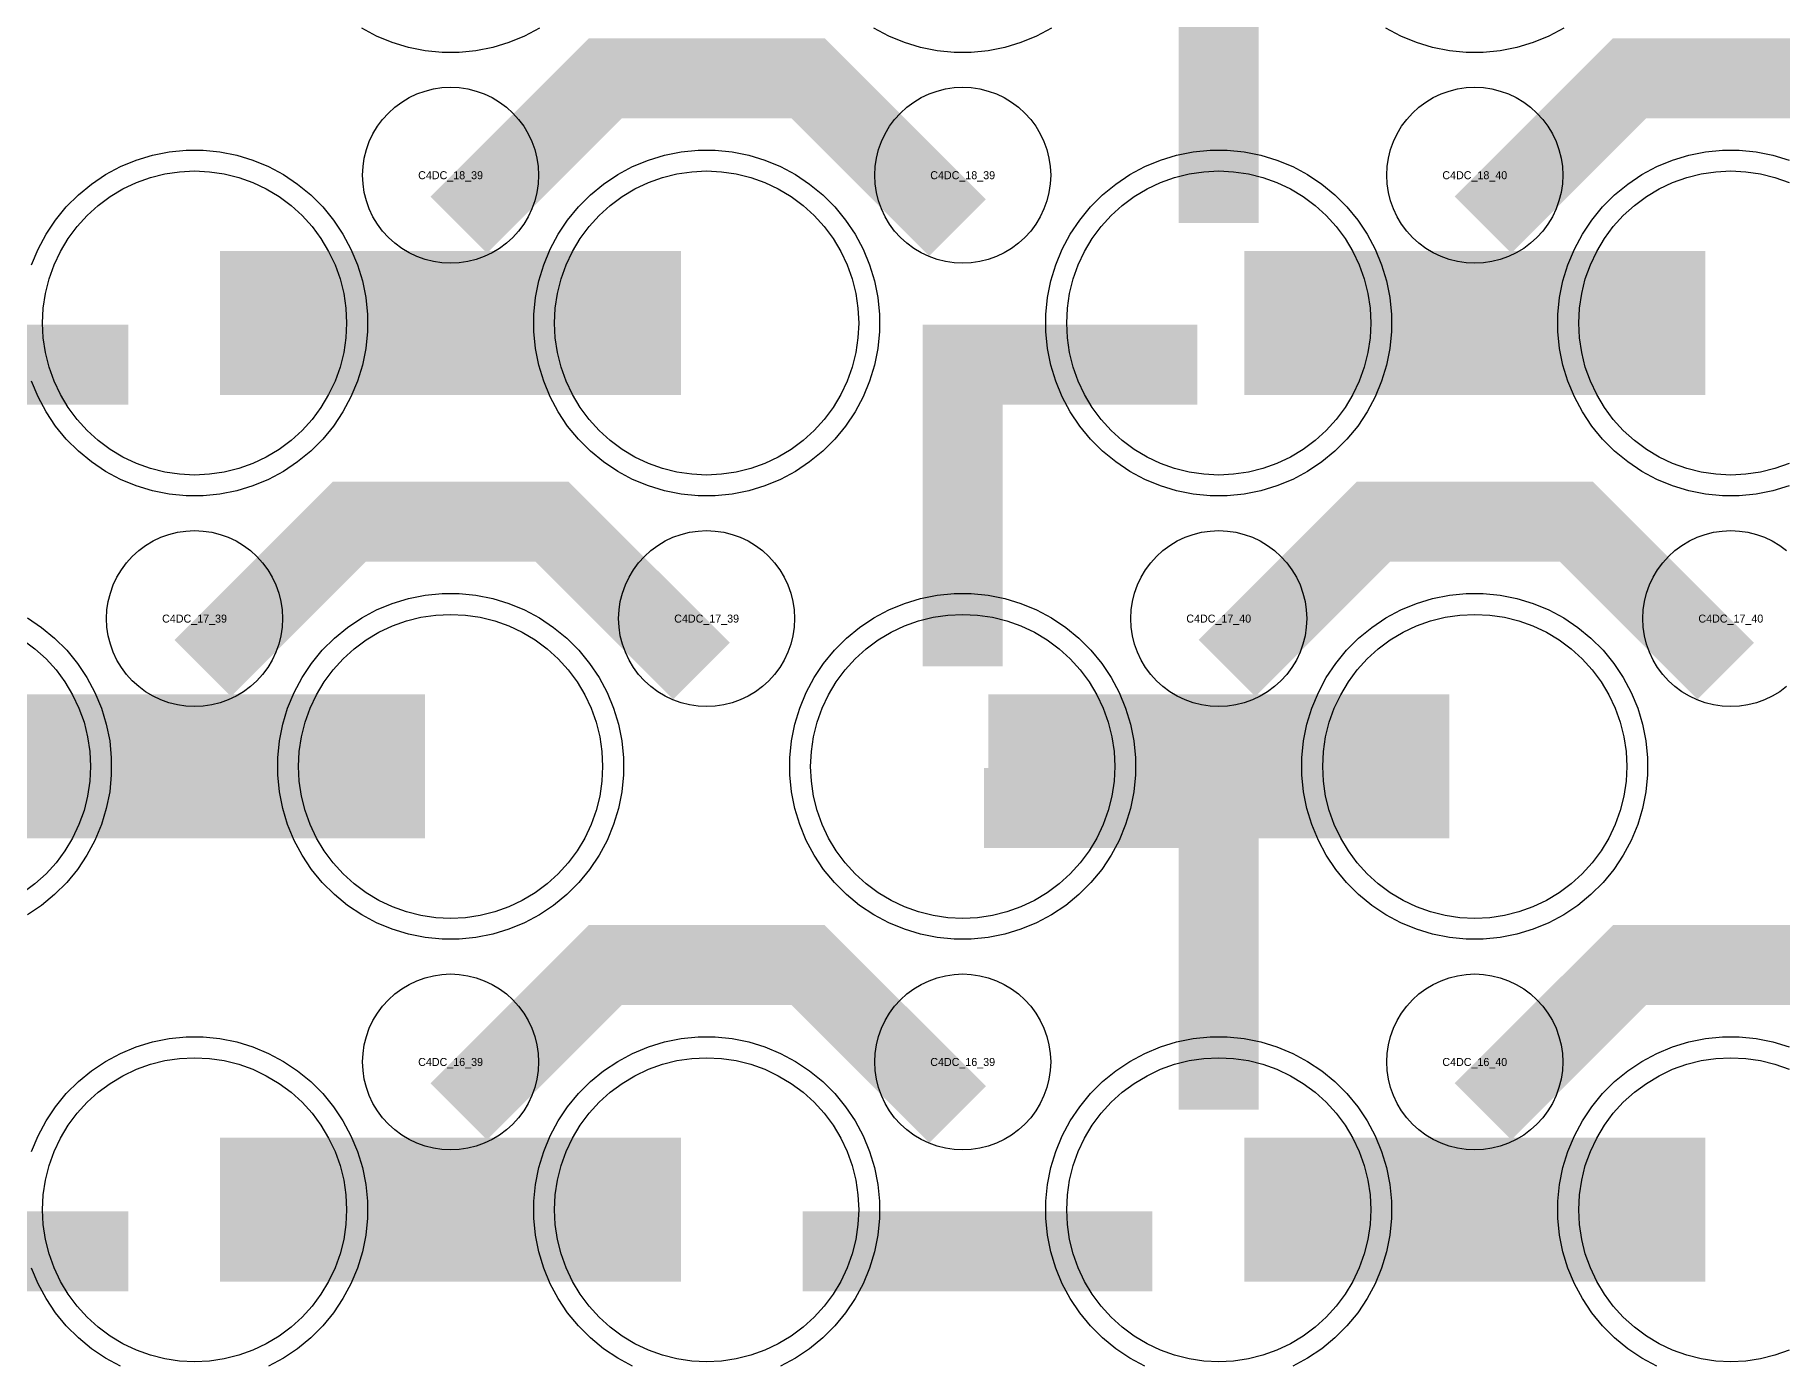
# Model space of a CAD drawing. Extents: x -11880 to 11880, y -14992 to 14992.
# Drawn here: x 430 to 976, y -12671 to -12255 of the extents above; entities that cross this region are included whole.
import ezdxf
from ezdxf.enums import TextEntityAlignment as Align

# ---------------------------------------------------------------- set-up
doc = ezdxf.new("R2010")
doc.units = 0
doc.header["$MEASUREMENT"] = 0
for name, color, linetype in [('GDS_775_DT_237', 138, 'CONTINUOUS'), ('RDL1_FS', 34, 'CONTINUOUS'), ('RDL_BS', 160, 'CONTINUOUS')]:
    doc.layers.add(name, color=color, linetype=linetype)

msp = doc.modelspace()

# ---------------------------------------------------------------- linework, layer by layer
at = {"layer": 'RDL1_FS', "color": 241, "true_color": 0xf7abae}
for points in [[(480, -12392.919), (475.343, -12392.69), (470.732, -12392.006), (466.209, -12390.874), (461.819, -12389.302), (457.605, -12387.31), (453.605, -12384.912), (449.86, -12382.134), (446.406, -12379.004), (443.276, -12375.55), (440.498, -12371.805), (438.1, -12367.805), (436.108, -12363.591), (434.536, -12359.201), (433.404, -12354.678), (432.72, -12350.067), (432.491, -12345.41), (432.72, -12340.753), (433.404, -12336.142), (434.536, -12331.619), (436.108, -12327.229), (438.1, -12323.015), (440.498, -12319.015), (443.276, -12315.27), (446.406, -12311.816), (449.86, -12308.686), (453.605, -12305.908), (457.605, -12303.51), (461.819, -12301.518), (466.209, -12299.946), (470.732, -12298.814), (475.343, -12298.13), (480, -12297.901), (484.657, -12298.13), (489.268, -12298.814), (493.791, -12299.946), (498.181, -12301.518), (502.395, -12303.51), (506.395, -12305.908), (510.14, -12308.686), (513.594, -12311.816), (516.724, -12315.27), (519.502, -12319.015), (521.9, -12323.015), (523.892, -12327.229), (525.464, -12331.619), (526.596, -12336.142), (527.28, -12340.753), (527.509, -12345.41), (527.28, -12350.067), (526.596, -12354.678), (525.464, -12359.201), (523.892, -12363.591), (521.9, -12367.805), (519.502, -12371.805), (516.724, -12375.55), (513.594, -12379.004), (510.14, -12382.134), (506.395, -12384.912), (502.395, -12387.31), (498.181, -12389.302), (493.791, -12390.874), (489.268, -12392.006), (484.657, -12392.69)], [(640, -12392.919), (635.343, -12392.69), (630.732, -12392.006), (626.209, -12390.874), (621.819, -12389.302), (617.605, -12387.31), (613.605, -12384.912), (609.86, -12382.134), (606.406, -12379.004), (603.276, -12375.55), (600.498, -12371.805), (598.1, -12367.805), (596.108, -12363.591), (594.536, -12359.201), (593.404, -12354.678), (592.72, -12350.067), (592.491, -12345.41), (592.72, -12340.753), (593.404, -12336.142), (594.536, -12331.619), (596.108, -12327.229), (598.1, -12323.015), (600.498, -12319.015), (603.276, -12315.27), (606.406, -12311.816), (609.86, -12308.686), (613.605, -12305.908), (617.605, -12303.51), (621.819, -12301.518), (626.209, -12299.946), (630.732, -12298.814), (635.343, -12298.13), (640, -12297.901), (644.657, -12298.13), (649.268, -12298.814), (653.791, -12299.946), (658.181, -12301.518), (662.395, -12303.51), (666.395, -12305.908), (670.14, -12308.686), (673.594, -12311.816), (676.724, -12315.27), (679.502, -12319.015), (681.9, -12323.015), (683.892, -12327.229), (685.464, -12331.619), (686.596, -12336.142), (687.28, -12340.753), (687.509, -12345.41), (687.28, -12350.067), (686.596, -12354.678), (685.464, -12359.201), (683.892, -12363.591), (681.9, -12367.805), (679.502, -12371.805), (676.724, -12375.55), (673.594, -12379.004), (670.14, -12382.134), (666.395, -12384.912), (662.395, -12387.31), (658.181, -12389.302), (653.791, -12390.874), (649.268, -12392.006), (644.657, -12392.69)], [(560, -12531.484), (555.343, -12531.255), (550.732, -12530.571), (546.209, -12529.439), (541.819, -12527.867), (537.605, -12525.875), (533.605, -12523.477), (529.86, -12520.699), (526.406, -12517.569), (523.276, -12514.115), (520.498, -12510.37), (518.1, -12506.37), (516.108, -12502.156), (514.536, -12497.766), (513.404, -12493.243), (512.72, -12488.632), (512.491, -12483.975), (512.72, -12479.318), (513.404, -12474.707), (514.536, -12470.184), (516.108, -12465.794), (518.1, -12461.58), (520.498, -12457.58), (523.276, -12453.835), (526.406, -12450.381), (529.86, -12447.251), (533.605, -12444.473), (537.605, -12442.075), (541.819, -12440.083), (546.209, -12438.511), (550.732, -12437.379), (555.343, -12436.695), (560, -12436.466), (564.657, -12436.695), (569.268, -12437.379), (573.791, -12438.511), (578.181, -12440.083), (582.395, -12442.075), (586.395, -12444.473), (590.14, -12447.251), (593.594, -12450.381), (596.724, -12453.835), (599.502, -12457.58), (601.9, -12461.58), (603.892, -12465.794), (605.464, -12470.184), (606.596, -12474.707), (607.28, -12479.318), (607.509, -12483.975), (607.28, -12488.632), (606.596, -12493.243), (605.464, -12497.766), (603.892, -12502.156), (601.9, -12506.37), (599.502, -12510.37), (596.724, -12514.115), (593.594, -12517.569), (590.14, -12520.699), (586.395, -12523.477), (582.395, -12525.875), (578.181, -12527.867), (573.791, -12529.439), (569.268, -12530.571), (564.657, -12531.255)]]:
    msp.add_lwpolyline(points, close=True, dxfattribs=at)
at = {"layer": 'RDL1_FS'}
for points in [[(800, -12392.919), (795.343, -12392.69), (790.732, -12392.006), (786.209, -12390.874), (781.819, -12389.302), (777.605, -12387.31), (773.605, -12384.912), (769.86, -12382.134), (766.406, -12379.004), (763.276, -12375.55), (760.498, -12371.805), (758.1, -12367.805), (756.108, -12363.591), (754.536, -12359.201), (753.404, -12354.678), (752.72, -12350.067), (752.491, -12345.41), (752.72, -12340.753), (753.404, -12336.142), (754.536, -12331.619), (756.108, -12327.229), (758.1, -12323.015), (760.498, -12319.015), (763.276, -12315.27), (766.406, -12311.816), (769.86, -12308.686), (773.605, -12305.908), (777.605, -12303.51), (781.819, -12301.518), (786.209, -12299.946), (790.732, -12298.814), (795.343, -12298.13), (800, -12297.901), (804.657, -12298.13), (809.268, -12298.814), (813.791, -12299.946), (818.181, -12301.518), (822.395, -12303.51), (826.395, -12305.908), (830.14, -12308.686), (833.594, -12311.816), (836.724, -12315.27), (839.502, -12319.015), (841.9, -12323.015), (843.892, -12327.229), (845.464, -12331.619), (846.596, -12336.142), (847.28, -12340.753), (847.509, -12345.41), (847.28, -12350.067), (846.596, -12354.678), (845.464, -12359.201), (843.892, -12363.591), (841.9, -12367.805), (839.502, -12371.805), (836.724, -12375.55), (833.594, -12379.004), (830.14, -12382.134), (826.395, -12384.912), (822.395, -12387.31), (818.181, -12389.302), (813.791, -12390.874), (809.268, -12392.006), (804.657, -12392.69)], [(720, -12531.484), (715.343, -12531.255), (710.732, -12530.571), (706.209, -12529.439), (701.819, -12527.867), (697.605, -12525.875), (693.605, -12523.477), (689.86, -12520.699), (686.406, -12517.569), (683.276, -12514.115), (680.498, -12510.37), (678.1, -12506.37), (676.108, -12502.156), (674.536, -12497.766), (673.404, -12493.243), (672.72, -12488.632), (672.491, -12483.975), (672.72, -12479.318), (673.404, -12474.707), (674.536, -12470.184), (676.108, -12465.794), (678.1, -12461.58), (680.498, -12457.58), (683.276, -12453.835), (686.406, -12450.381), (689.86, -12447.251), (693.605, -12444.473), (697.605, -12442.075), (701.819, -12440.083), (706.209, -12438.511), (710.732, -12437.379), (715.343, -12436.695), (720, -12436.466), (724.657, -12436.695), (729.268, -12437.379), (733.791, -12438.511), (738.181, -12440.083), (742.395, -12442.075), (746.395, -12444.473), (750.14, -12447.251), (753.594, -12450.381), (756.724, -12453.835), (759.502, -12457.58), (761.9, -12461.58), (763.892, -12465.794), (765.464, -12470.184), (766.596, -12474.707), (767.28, -12479.318), (767.509, -12483.975), (767.28, -12488.632), (766.596, -12493.243), (765.464, -12497.766), (763.892, -12502.156), (761.9, -12506.37), (759.502, -12510.37), (756.724, -12514.115), (753.594, -12517.569), (750.14, -12520.699), (746.395, -12523.477), (742.395, -12525.875), (738.181, -12527.867), (733.791, -12529.439), (729.268, -12530.571), (724.657, -12531.255)], [(880, -12531.484), (875.343, -12531.255), (870.732, -12530.571), (866.209, -12529.439), (861.819, -12527.867), (857.605, -12525.875), (853.605, -12523.477), (849.86, -12520.699), (846.406, -12517.569), (843.276, -12514.115), (840.498, -12510.37), (838.1, -12506.37), (836.108, -12502.156), (834.536, -12497.766), (833.404, -12493.243), (832.72, -12488.632), (832.491, -12483.975), (832.72, -12479.318), (833.404, -12474.707), (834.536, -12470.184), (836.108, -12465.794), (838.1, -12461.58), (840.498, -12457.58), (843.276, -12453.835), (846.406, -12450.381), (849.86, -12447.251), (853.605, -12444.473), (857.605, -12442.075), (861.819, -12440.083), (866.209, -12438.511), (870.732, -12437.379), (875.343, -12436.695), (880, -12436.466), (884.657, -12436.695), (889.268, -12437.379), (893.791, -12438.511), (898.181, -12440.083), (902.395, -12442.075), (906.395, -12444.473), (910.14, -12447.251), (913.594, -12450.381), (916.724, -12453.835), (919.502, -12457.58), (921.9, -12461.58), (923.892, -12465.794), (925.464, -12470.184), (926.596, -12474.707), (927.28, -12479.318), (927.509, -12483.975), (927.28, -12488.632), (926.596, -12493.243), (925.464, -12497.766), (923.892, -12502.156), (921.9, -12506.37), (919.502, -12510.37), (916.724, -12514.115), (913.594, -12517.569), (910.14, -12520.699), (906.395, -12523.477), (902.395, -12525.875), (898.181, -12527.867), (893.791, -12529.439), (889.268, -12530.571), (884.657, -12531.255)], [(480, -12670.049), (475.343, -12669.82), (470.732, -12669.136), (466.209, -12668.004), (461.819, -12666.432), (457.605, -12664.44), (453.605, -12662.042), (449.86, -12659.264), (446.406, -12656.134), (443.276, -12652.68), (440.498, -12648.935), (438.1, -12644.935), (436.108, -12640.721), (434.536, -12636.331), (433.404, -12631.808), (432.72, -12627.197), (432.491, -12622.54), (432.72, -12617.883), (433.404, -12613.272), (434.536, -12608.749), (436.108, -12604.359), (438.1, -12600.145), (440.498, -12596.145), (443.276, -12592.4), (446.406, -12588.946), (449.86, -12585.816), (453.605, -12583.038), (457.605, -12580.64), (461.819, -12578.648), (466.209, -12577.076), (470.732, -12575.944), (475.343, -12575.26), (480, -12575.031), (484.657, -12575.26), (489.268, -12575.944), (493.791, -12577.076), (498.181, -12578.648), (502.395, -12580.64), (506.395, -12583.038), (510.14, -12585.816), (513.594, -12588.946), (516.724, -12592.4), (519.502, -12596.145), (521.9, -12600.145), (523.892, -12604.359), (525.464, -12608.749), (526.596, -12613.272), (527.28, -12617.883), (527.509, -12622.54), (527.28, -12627.197), (526.596, -12631.808), (525.464, -12636.331), (523.892, -12640.721), (521.9, -12644.935), (519.502, -12648.935), (516.724, -12652.68), (513.594, -12656.134), (510.14, -12659.264), (506.395, -12662.042), (502.395, -12664.44), (498.181, -12666.432), (493.791, -12668.004), (489.268, -12669.136), (484.657, -12669.82)], [(640, -12670.049), (635.343, -12669.82), (630.732, -12669.136), (626.209, -12668.004), (621.819, -12666.432), (617.605, -12664.44), (613.605, -12662.042), (609.86, -12659.264), (606.406, -12656.134), (603.276, -12652.68), (600.498, -12648.935), (598.1, -12644.935), (596.108, -12640.721), (594.536, -12636.331), (593.404, -12631.808), (592.72, -12627.197), (592.491, -12622.54), (592.72, -12617.883), (593.404, -12613.272), (594.536, -12608.749), (596.108, -12604.359), (598.1, -12600.145), (600.498, -12596.145), (603.276, -12592.4), (606.406, -12588.946), (609.86, -12585.816), (613.605, -12583.038), (617.605, -12580.64), (621.819, -12578.648), (626.209, -12577.076), (630.732, -12575.944), (635.343, -12575.26), (640, -12575.031), (644.657, -12575.26), (649.268, -12575.944), (653.791, -12577.076), (658.181, -12578.648), (662.395, -12580.64), (666.395, -12583.038), (670.14, -12585.816), (673.594, -12588.946), (676.724, -12592.4), (679.502, -12596.145), (681.9, -12600.145), (683.892, -12604.359), (685.464, -12608.749), (686.596, -12613.272), (687.28, -12617.883), (687.509, -12622.54), (687.28, -12627.197), (686.596, -12631.808), (685.464, -12636.331), (683.892, -12640.721), (681.9, -12644.935), (679.502, -12648.935), (676.724, -12652.68), (673.594, -12656.134), (670.14, -12659.264), (666.395, -12662.042), (662.395, -12664.44), (658.181, -12666.432), (653.791, -12668.004), (649.268, -12669.136), (644.657, -12669.82)], [(800, -12670.049), (795.343, -12669.82), (790.732, -12669.136), (786.209, -12668.004), (781.819, -12666.432), (777.605, -12664.44), (773.605, -12662.042), (769.86, -12659.264), (766.406, -12656.134), (763.276, -12652.68), (760.498, -12648.935), (758.1, -12644.935), (756.108, -12640.721), (754.536, -12636.331), (753.404, -12631.808), (752.72, -12627.197), (752.491, -12622.54), (752.72, -12617.883), (753.404, -12613.272), (754.536, -12608.749), (756.108, -12604.359), (758.1, -12600.145), (760.498, -12596.145), (763.276, -12592.4), (766.406, -12588.946), (769.86, -12585.816), (773.605, -12583.038), (777.605, -12580.64), (781.819, -12578.648), (786.209, -12577.076), (790.732, -12575.944), (795.343, -12575.26), (800, -12575.031), (804.657, -12575.26), (809.268, -12575.944), (813.791, -12577.076), (818.181, -12578.648), (822.395, -12580.64), (826.395, -12583.038), (830.14, -12585.816), (833.594, -12588.946), (836.724, -12592.4), (839.502, -12596.145), (841.9, -12600.145), (843.892, -12604.359), (845.464, -12608.749), (846.596, -12613.272), (847.28, -12617.883), (847.509, -12622.54), (847.28, -12627.197), (846.596, -12631.808), (845.464, -12636.331), (843.892, -12640.721), (841.9, -12644.935), (839.502, -12648.935), (836.724, -12652.68), (833.594, -12656.134), (830.14, -12659.264), (826.395, -12662.042), (822.395, -12664.44), (818.181, -12666.432), (813.791, -12668.004), (809.268, -12669.136), (804.657, -12669.82)]]:
    msp.add_lwpolyline(points, close=True, dxfattribs=at)
for points in [[(978.181, -12389.302), (973.791, -12390.874), (969.268, -12392.006), (964.657, -12392.69), (960, -12392.919), (955.343, -12392.69), (950.732, -12392.006), (946.209, -12390.874), (941.819, -12389.302), (937.605, -12387.31), (933.605, -12384.912), (929.86, -12382.134), (926.406, -12379.004), (923.276, -12375.55), (920.498, -12371.805), (918.1, -12367.805), (916.108, -12363.591), (914.536, -12359.201), (913.404, -12354.678), (912.72, -12350.067), (912.491, -12345.41), (912.72, -12340.753), (913.404, -12336.142), (914.536, -12331.619), (916.108, -12327.229), (918.1, -12323.015), (920.498, -12319.015), (923.276, -12315.27), (926.406, -12311.816), (929.86, -12308.686), (933.605, -12305.908), (937.605, -12303.51), (941.819, -12301.518), (946.209, -12299.946), (950.732, -12298.814), (955.343, -12298.13), (960, -12297.901), (964.657, -12298.13), (969.268, -12298.814), (973.791, -12299.946), (978.181, -12301.518)], [(978.181, -12666.432), (973.791, -12668.004), (969.268, -12669.136), (964.657, -12669.82), (960, -12670.049), (955.343, -12669.82), (950.732, -12669.136), (946.209, -12668.004), (941.819, -12666.432), (937.605, -12664.44), (933.605, -12662.042), (929.86, -12659.264), (926.406, -12656.134), (923.276, -12652.68), (920.498, -12648.935), (918.1, -12644.935), (916.108, -12640.721), (914.536, -12636.331), (913.404, -12631.808), (912.72, -12627.197), (912.491, -12622.54), (912.72, -12617.883), (913.404, -12613.272), (914.536, -12608.749), (916.108, -12604.359), (918.1, -12600.145), (920.498, -12596.145), (923.276, -12592.4), (926.406, -12588.946), (929.86, -12585.816), (933.605, -12583.038), (937.605, -12580.64), (941.819, -12578.648), (946.209, -12577.076), (950.732, -12575.944), (955.343, -12575.26), (960, -12575.031), (964.657, -12575.26), (969.268, -12575.944), (973.791, -12577.076), (978.181, -12578.648)]]:
    msp.add_lwpolyline(points, dxfattribs=at)
at = {"layer": 'RDL1_FS', "color": 241, "true_color": 0xf7abae}
for points in [[(488.002, -12345.41, 45, 45, 0), (560.002, -12345.41, 45, 45, 0)], [(560.002, -12345.41, 45, 45, 0), (632.002, -12345.41, 45, 45, 0)], [(408.002, -12483.975, 45, 45, 0), (480.002, -12483.975, 45, 45, 0)], [(480.002, -12483.975, 45, 45, 0), (552.002, -12483.975, 45, 45, 0)]]:
    msp.add_lwpolyline(points, format="xyseb", dxfattribs=at)
at = {"layer": 'RDL1_FS'}
for points in [[(808.002, -12345.41, 45, 45, 0), (880.002, -12345.41, 45, 45, 0)], [(880.002, -12345.41, 45, 45, 0), (952.002, -12345.41, 45, 45, 0)], [(728.002, -12483.975, 45, 45, 0), (800.002, -12483.975, 45, 45, 0)], [(800.002, -12483.975, 45, 45, 0), (872.002, -12483.975, 45, 45, 0)], [(488.002, -12622.54, 45, 45, 0), (560.002, -12622.54, 45, 45, 0)], [(560.002, -12622.54, 45, 45, 0), (632.002, -12622.54, 45, 45, 0)], [(808.002, -12622.54, 45, 45, 0), (880.002, -12622.54, 45, 45, 0)], [(880.002, -12622.54, 45, 45, 0), (952.002, -12622.54, 45, 45, 0)]]:
    msp.add_lwpolyline(points, format="xyseb", dxfattribs=at)
at = {"layer": 'RDL1_FS', "color": 241, "true_color": 0xf7abae}
msp.add_lwpolyline([(426.395, -12444.473), (430.14, -12447.251), (433.594, -12450.381), (436.724, -12453.835), (439.502, -12457.58), (441.9, -12461.58), (443.892, -12465.794), (445.464, -12470.184), (446.596, -12474.707), (447.28, -12479.318), (447.509, -12483.975), (447.28, -12488.632), (446.596, -12493.243), (445.464, -12497.766), (443.892, -12502.156), (441.9, -12506.37), (439.502, -12510.37), (436.724, -12514.115), (433.594, -12517.569), (430.14, -12520.699), (426.395, -12523.477)], dxfattribs=at)
at = {"layer": 'RDL_BS'}
for points in [[(800, -12314.115, 25, 25, 0), (800, -12207.338, 25, 25, 0)], [(800, -12237.807, 25, 25, 0), (800, -12283.427, 25, 25, 0)], [(562.562, -12314.724, 25, 25, 0), (608.377, -12268.909, 25, 25, 0), (641.93, -12268.909, 25, 25, 0)], [(718.401, -12315.623, 25, 25, 0), (671.687, -12268.909, 25, 25, 0), (641.929, -12268.909, 25, 25, 0)], [(882.562, -12314.724, 25, 25, 0), (928.377, -12268.909, 25, 25, 0), (961.93, -12268.909, 25, 25, 0)], [(1038.401, -12315.623, 25, 25, 0), (991.687, -12268.909, 25, 25, 0), (961.929, -12268.909, 25, 25, 0)], [(720, -12452.68, 25, 25, 0), (720, -12345.903, 25, 25, 0)], [(707.5, -12358.403, 25, 25, 0), (793.333, -12358.403, 25, 25, 0)], [(747.056, -12358.403, 25, 25, 0), (788.26, -12358.403, 25, 25, 0)], [(720, -12376.372, 25, 25, 0), (720, -12421.992, 25, 25, 0)], [(482.562, -12453.289, 25, 25, 0), (528.377, -12407.474, 25, 25, 0), (561.93, -12407.474, 25, 25, 0)], [(638.401, -12454.188, 25, 25, 0), (591.687, -12407.474, 25, 25, 0), (561.929, -12407.474, 25, 25, 0)], [(802.562, -12453.289, 25, 25, 0), (848.377, -12407.474, 25, 25, 0), (881.93, -12407.474, 25, 25, 0)], [(958.401, -12454.188, 25, 25, 0), (911.687, -12407.474, 25, 25, 0), (881.929, -12407.474, 25, 25, 0)], [(800, -12591.265, 25, 25, 0), (800, -12484.488, 25, 25, 0)], [(812.5, -12496.988, 25, 25, 0), (726.667, -12496.988, 25, 25, 0)], [(772.944, -12496.988, 25, 25, 0), (731.74, -12496.988, 25, 25, 0)], [(800, -12514.957, 25, 25, 0), (800, -12560.577, 25, 25, 0)], [(562.562, -12591.854, 25, 25, 0), (608.377, -12546.039, 25, 25, 0), (641.93, -12546.039, 25, 25, 0)], [(718.401, -12592.753, 25, 25, 0), (671.687, -12546.039, 25, 25, 0), (641.929, -12546.039, 25, 25, 0)], [(882.562, -12591.854, 25, 25, 0), (928.377, -12546.039, 25, 25, 0), (961.93, -12546.039, 25, 25, 0)], [(1038.401, -12592.753, 25, 25, 0), (991.687, -12546.039, 25, 25, 0), (961.929, -12546.039, 25, 25, 0)], [(350.016, -12635.553, 25, 25, 0), (459.281, -12635.553, 25, 25, 0)], [(670.016, -12635.553, 25, 25, 0), (779.281, -12635.553, 25, 25, 0)]]:
    msp.add_lwpolyline(points, format="xyseb", dxfattribs=at)
for points in [[(587.777, -12253.228), (583.115, -12255.72), (578.205, -12257.751), (573.165, -12259.282), (567.938, -12260.328), (562.644, -12260.845), (557.356, -12260.845), (552.062, -12260.328), (546.835, -12259.282), (541.795, -12257.751), (536.885, -12255.72), (532.223, -12253.228)], [(747.777, -12253.228), (743.115, -12255.72), (738.205, -12257.751), (733.165, -12259.282), (727.938, -12260.328), (722.644, -12260.845), (717.356, -12260.845), (712.062, -12260.328), (706.835, -12259.282), (701.795, -12257.751), (696.885, -12255.72), (692.223, -12253.228)], [(907.777, -12253.228), (903.115, -12255.72), (898.205, -12257.751), (893.165, -12259.282), (887.938, -12260.328), (882.644, -12260.845), (877.356, -12260.845), (872.062, -12260.328), (866.835, -12259.282), (861.795, -12257.751), (856.885, -12255.72), (852.223, -12253.228)], [(978.205, -12396.316), (973.165, -12397.847), (967.938, -12398.893), (962.644, -12399.41), (957.356, -12399.41), (952.062, -12398.893), (946.835, -12397.847), (941.795, -12396.316), (936.885, -12394.285), (932.223, -12391.793), (927.809, -12388.846), (923.708, -12385.484), (919.926, -12381.702), (916.564, -12377.601), (913.617, -12373.187), (911.125, -12368.525), (909.094, -12363.615), (907.563, -12358.575), (906.517, -12353.348), (906, -12348.054), (906, -12342.766), (906.517, -12337.472), (907.563, -12332.245), (909.094, -12327.205), (911.125, -12322.295), (913.617, -12317.633), (916.564, -12313.219), (919.926, -12309.118), (923.708, -12305.336), (927.809, -12301.974), (932.223, -12299.027), (936.885, -12296.535), (941.795, -12294.504), (946.835, -12292.973), (952.062, -12291.927), (957.356, -12291.41), (962.644, -12291.41), (967.938, -12291.927), (973.165, -12292.973), (978.205, -12294.504)], [(977.443, -12459.041), (975.28, -12460.644), (972.956, -12462.037), (970.519, -12463.189), (967.984, -12464.096), (965.365, -12464.753), (962.693, -12465.149), (960, -12465.281), (957.307, -12465.149), (954.635, -12464.753), (952.016, -12464.096), (949.481, -12463.189), (947.044, -12462.037), (944.72, -12460.644), (942.557, -12459.041), (940.558, -12457.229), (938.746, -12455.23), (937.143, -12453.067), (935.75, -12450.743), (934.598, -12448.306), (933.691, -12445.771), (933.034, -12443.152), (932.638, -12440.48), (932.506, -12437.787), (932.638, -12435.094), (933.034, -12432.422), (933.691, -12429.803), (934.598, -12427.268), (935.75, -12424.831), (937.143, -12422.507), (938.746, -12420.344), (940.558, -12418.345), (942.557, -12416.533), (944.72, -12414.93), (947.044, -12413.537), (949.481, -12412.385), (952.016, -12411.478), (954.635, -12410.821), (957.307, -12410.425), (960, -12410.293), (962.693, -12410.425), (965.365, -12410.821), (967.984, -12411.478), (970.519, -12412.385), (972.956, -12413.537), (975.28, -12414.93), (977.443, -12416.533)], [(429.094, -12604.335), (431.125, -12599.425), (433.617, -12594.763), (436.564, -12590.349), (439.926, -12586.248), (443.708, -12582.466), (447.809, -12579.104), (452.223, -12576.157), (456.885, -12573.665), (461.795, -12571.634), (466.835, -12570.103), (472.062, -12569.057), (477.356, -12568.54), (482.644, -12568.54), (487.938, -12569.057), (493.165, -12570.103), (498.205, -12571.634), (503.115, -12573.665), (507.777, -12576.157), (512.191, -12579.104), (516.292, -12582.466), (520.074, -12586.248), (523.436, -12590.349), (526.383, -12594.763), (528.875, -12599.425), (530.906, -12604.335), (532.437, -12609.375), (533.483, -12614.602), (534, -12619.896), (534, -12625.184), (533.483, -12630.478), (532.437, -12635.705), (530.906, -12640.745), (528.875, -12645.655), (526.383, -12650.317), (523.436, -12654.731), (520.074, -12658.832), (516.292, -12662.614), (512.191, -12665.976), (507.777, -12668.923), (503.115, -12671.415)], [(616.885, -12671.415), (612.223, -12668.923), (607.809, -12665.976), (603.708, -12662.614), (599.926, -12658.832), (596.564, -12654.731), (593.617, -12650.317), (591.125, -12645.655), (589.094, -12640.745), (587.563, -12635.705), (586.517, -12630.478), (586, -12625.184), (586, -12619.896), (586.517, -12614.602), (587.563, -12609.375), (589.094, -12604.335), (591.125, -12599.425), (593.617, -12594.763), (596.564, -12590.349), (599.926, -12586.248), (603.708, -12582.466), (607.809, -12579.104), (612.223, -12576.157), (616.885, -12573.665), (621.795, -12571.634), (626.835, -12570.103), (632.062, -12569.057), (637.356, -12568.54), (642.644, -12568.54), (647.938, -12569.057), (653.165, -12570.103), (658.205, -12571.634), (663.115, -12573.665), (667.777, -12576.157), (672.191, -12579.104), (676.292, -12582.466), (680.074, -12586.248), (683.436, -12590.349), (686.383, -12594.763), (688.875, -12599.425), (690.906, -12604.335), (692.437, -12609.375), (693.483, -12614.602), (694, -12619.896), (694, -12625.184), (693.483, -12630.478), (692.437, -12635.705), (690.906, -12640.745), (688.875, -12645.655), (686.383, -12650.317), (683.436, -12654.731), (680.074, -12658.832), (676.292, -12662.614), (672.191, -12665.976), (667.777, -12668.923), (663.115, -12671.415)], [(776.885, -12671.415), (772.223, -12668.923), (767.809, -12665.976), (763.708, -12662.614), (759.926, -12658.832), (756.564, -12654.731), (753.617, -12650.317), (751.125, -12645.655), (749.094, -12640.745), (747.563, -12635.705), (746.517, -12630.478), (746, -12625.184), (746, -12619.896), (746.517, -12614.602), (747.563, -12609.375), (749.094, -12604.335), (751.125, -12599.425), (753.617, -12594.763), (756.564, -12590.349), (759.926, -12586.248), (763.708, -12582.466), (767.809, -12579.104), (772.223, -12576.157), (776.885, -12573.665), (781.795, -12571.634), (786.835, -12570.103), (792.062, -12569.057), (797.356, -12568.54), (802.644, -12568.54), (807.938, -12569.057), (813.165, -12570.103), (818.205, -12571.634), (823.115, -12573.665), (827.777, -12576.157), (832.191, -12579.104), (836.292, -12582.466), (840.074, -12586.248), (843.436, -12590.349), (846.383, -12594.763), (848.875, -12599.425), (850.906, -12604.335), (852.437, -12609.375), (853.483, -12614.602), (854, -12619.896), (854, -12625.184), (853.483, -12630.478), (852.437, -12635.705), (850.906, -12640.745), (848.875, -12645.655), (846.383, -12650.317), (843.436, -12654.731), (840.074, -12658.832), (836.292, -12662.614), (832.191, -12665.976), (827.777, -12668.923), (823.115, -12671.415)], [(936.885, -12671.415), (932.223, -12668.923), (927.809, -12665.976), (923.708, -12662.614), (919.926, -12658.832), (916.564, -12654.731), (913.617, -12650.317), (911.125, -12645.655), (909.094, -12640.745), (907.563, -12635.705), (906.517, -12630.478), (906, -12625.184), (906, -12619.896), (906.517, -12614.602), (907.563, -12609.375), (909.094, -12604.335), (911.125, -12599.425), (913.617, -12594.763), (916.564, -12590.349), (919.926, -12586.248), (923.708, -12582.466), (927.809, -12579.104), (932.223, -12576.157), (936.885, -12573.665), (941.795, -12571.634), (946.835, -12570.103), (952.062, -12569.057), (957.356, -12568.54), (962.644, -12568.54), (967.938, -12569.057), (973.165, -12570.103), (978.205, -12571.634)], [(456.885, -12671.415), (452.223, -12668.923), (447.809, -12665.976), (443.708, -12662.614), (439.926, -12658.832), (436.564, -12654.731), (433.617, -12650.317), (431.125, -12645.655), (429.094, -12640.745)]]:
    msp.add_lwpolyline(points, dxfattribs=at)
for points in [[(560, -12326.716), (557.307, -12326.584), (554.635, -12326.188), (552.016, -12325.531), (549.481, -12324.624), (547.044, -12323.472), (544.72, -12322.079), (542.557, -12320.476), (540.558, -12318.664), (538.746, -12316.665), (537.143, -12314.502), (535.75, -12312.178), (534.598, -12309.741), (533.691, -12307.206), (533.034, -12304.587), (532.638, -12301.915), (532.506, -12299.222), (532.638, -12296.529), (533.034, -12293.857), (533.691, -12291.238), (534.598, -12288.703), (535.75, -12286.266), (537.143, -12283.942), (538.746, -12281.779), (540.558, -12279.78), (542.557, -12277.968), (544.72, -12276.365), (547.044, -12274.972), (549.481, -12273.82), (552.016, -12272.913), (554.635, -12272.256), (557.307, -12271.86), (560, -12271.728), (562.693, -12271.86), (565.365, -12272.256), (567.984, -12272.913), (570.519, -12273.82), (572.956, -12274.972), (575.28, -12276.365), (577.443, -12277.968), (579.442, -12279.78), (581.254, -12281.779), (582.857, -12283.942), (584.25, -12286.266), (585.402, -12288.703), (586.309, -12291.238), (586.966, -12293.857), (587.362, -12296.529), (587.494, -12299.222), (587.362, -12301.915), (586.966, -12304.587), (586.309, -12307.206), (585.402, -12309.741), (584.25, -12312.178), (582.857, -12314.502), (581.254, -12316.665), (579.442, -12318.664), (577.443, -12320.476), (575.28, -12322.079), (572.956, -12323.472), (570.519, -12324.624), (567.984, -12325.531), (565.365, -12326.188), (562.693, -12326.584)], [(720, -12326.716), (717.307, -12326.584), (714.635, -12326.188), (712.016, -12325.531), (709.481, -12324.624), (707.044, -12323.472), (704.72, -12322.079), (702.557, -12320.476), (700.558, -12318.664), (698.746, -12316.665), (697.143, -12314.502), (695.75, -12312.178), (694.598, -12309.741), (693.691, -12307.206), (693.034, -12304.587), (692.638, -12301.915), (692.506, -12299.222), (692.638, -12296.529), (693.034, -12293.857), (693.691, -12291.238), (694.598, -12288.703), (695.75, -12286.266), (697.143, -12283.942), (698.746, -12281.779), (700.558, -12279.78), (702.557, -12277.968), (704.72, -12276.365), (707.044, -12274.972), (709.481, -12273.82), (712.016, -12272.913), (714.635, -12272.256), (717.307, -12271.86), (720, -12271.728), (722.693, -12271.86), (725.365, -12272.256), (727.984, -12272.913), (730.519, -12273.82), (732.956, -12274.972), (735.28, -12276.365), (737.443, -12277.968), (739.442, -12279.78), (741.254, -12281.779), (742.857, -12283.942), (744.25, -12286.266), (745.402, -12288.703), (746.309, -12291.238), (746.966, -12293.857), (747.362, -12296.529), (747.494, -12299.222), (747.362, -12301.915), (746.966, -12304.587), (746.309, -12307.206), (745.402, -12309.741), (744.25, -12312.178), (742.857, -12314.502), (741.254, -12316.665), (739.442, -12318.664), (737.443, -12320.476), (735.28, -12322.079), (732.956, -12323.472), (730.519, -12324.624), (727.984, -12325.531), (725.365, -12326.188), (722.693, -12326.584)], [(880, -12326.716), (877.307, -12326.584), (874.635, -12326.188), (872.016, -12325.531), (869.481, -12324.624), (867.044, -12323.472), (864.72, -12322.079), (862.557, -12320.476), (860.558, -12318.664), (858.746, -12316.665), (857.143, -12314.502), (855.75, -12312.178), (854.598, -12309.741), (853.691, -12307.206), (853.034, -12304.587), (852.638, -12301.915), (852.506, -12299.222), (852.638, -12296.529), (853.034, -12293.857), (853.691, -12291.238), (854.598, -12288.703), (855.75, -12286.266), (857.143, -12283.942), (858.746, -12281.779), (860.558, -12279.78), (862.557, -12277.968), (864.72, -12276.365), (867.044, -12274.972), (869.481, -12273.82), (872.016, -12272.913), (874.635, -12272.256), (877.307, -12271.86), (880, -12271.728), (882.693, -12271.86), (885.365, -12272.256), (887.984, -12272.913), (890.519, -12273.82), (892.956, -12274.972), (895.28, -12276.365), (897.443, -12277.968), (899.442, -12279.78), (901.254, -12281.779), (902.857, -12283.942), (904.25, -12286.266), (905.402, -12288.703), (906.309, -12291.238), (906.966, -12293.857), (907.362, -12296.529), (907.494, -12299.222), (907.362, -12301.915), (906.966, -12304.587), (906.309, -12307.206), (905.402, -12309.741), (904.25, -12312.178), (902.857, -12314.502), (901.254, -12316.665), (899.442, -12318.664), (897.443, -12320.476), (895.28, -12322.079), (892.956, -12323.472), (890.519, -12324.624), (887.984, -12325.531), (885.365, -12326.188), (882.693, -12326.584)], [(797.356, -12399.41), (792.062, -12398.893), (786.835, -12397.847), (781.795, -12396.316), (776.885, -12394.285), (772.223, -12391.793), (767.809, -12388.846), (763.708, -12385.484), (759.926, -12381.702), (756.564, -12377.601), (753.617, -12373.187), (751.125, -12368.525), (749.094, -12363.615), (747.563, -12358.575), (746.517, -12353.348), (746, -12348.054), (746, -12342.766), (746.517, -12337.472), (747.563, -12332.245), (749.094, -12327.205), (751.125, -12322.295), (753.617, -12317.633), (756.564, -12313.219), (759.926, -12309.118), (763.708, -12305.336), (767.809, -12301.974), (772.223, -12299.027), (776.885, -12296.535), (781.795, -12294.504), (786.835, -12292.973), (792.062, -12291.927), (797.356, -12291.41), (802.644, -12291.41), (807.938, -12291.927), (813.165, -12292.973), (818.205, -12294.504), (823.115, -12296.535), (827.777, -12299.027), (832.191, -12301.974), (836.292, -12305.336), (840.074, -12309.118), (843.436, -12313.219), (846.383, -12317.633), (848.875, -12322.295), (850.906, -12327.205), (852.437, -12332.245), (853.483, -12337.472), (854, -12342.766), (854, -12348.054), (853.483, -12353.348), (852.437, -12358.575), (850.906, -12363.615), (848.875, -12368.525), (846.383, -12373.187), (843.436, -12377.601), (840.074, -12381.702), (836.292, -12385.484), (832.191, -12388.846), (827.777, -12391.793), (823.115, -12394.285), (818.205, -12396.316), (813.165, -12397.847), (807.938, -12398.893), (802.644, -12399.41)], [(480, -12465.281), (477.307, -12465.149), (474.635, -12464.753), (472.016, -12464.096), (469.481, -12463.189), (467.044, -12462.037), (464.72, -12460.644), (462.557, -12459.041), (460.558, -12457.229), (458.746, -12455.23), (457.143, -12453.067), (455.75, -12450.743), (454.598, -12448.306), (453.691, -12445.771), (453.034, -12443.152), (452.638, -12440.48), (452.506, -12437.787), (452.638, -12435.094), (453.034, -12432.422), (453.691, -12429.803), (454.598, -12427.268), (455.75, -12424.831), (457.143, -12422.507), (458.746, -12420.344), (460.558, -12418.345), (462.557, -12416.533), (464.72, -12414.93), (467.044, -12413.537), (469.481, -12412.385), (472.016, -12411.478), (474.635, -12410.821), (477.307, -12410.425), (480, -12410.293), (482.693, -12410.425), (485.365, -12410.821), (487.984, -12411.478), (490.519, -12412.385), (492.956, -12413.537), (495.28, -12414.93), (497.443, -12416.533), (499.442, -12418.345), (501.254, -12420.344), (502.857, -12422.507), (504.25, -12424.831), (505.402, -12427.268), (506.309, -12429.803), (506.966, -12432.422), (507.362, -12435.094), (507.494, -12437.787), (507.362, -12440.48), (506.966, -12443.152), (506.309, -12445.771), (505.402, -12448.306), (504.25, -12450.743), (502.857, -12453.067), (501.254, -12455.23), (499.442, -12457.229), (497.443, -12459.041), (495.28, -12460.644), (492.956, -12462.037), (490.519, -12463.189), (487.984, -12464.096), (485.365, -12464.753), (482.693, -12465.149)], [(640, -12465.281), (637.307, -12465.149), (634.635, -12464.753), (632.016, -12464.096), (629.481, -12463.189), (627.044, -12462.037), (624.72, -12460.644), (622.557, -12459.041), (620.558, -12457.229), (618.746, -12455.23), (617.143, -12453.067), (615.75, -12450.743), (614.598, -12448.306), (613.691, -12445.771), (613.034, -12443.152), (612.638, -12440.48), (612.506, -12437.787), (612.638, -12435.094), (613.034, -12432.422), (613.691, -12429.803), (614.598, -12427.268), (615.75, -12424.831), (617.143, -12422.507), (618.746, -12420.344), (620.558, -12418.345), (622.557, -12416.533), (624.72, -12414.93), (627.044, -12413.537), (629.481, -12412.385), (632.016, -12411.478), (634.635, -12410.821), (637.307, -12410.425), (640, -12410.293), (642.693, -12410.425), (645.365, -12410.821), (647.984, -12411.478), (650.519, -12412.385), (652.956, -12413.537), (655.28, -12414.93), (657.443, -12416.533), (659.442, -12418.345), (661.254, -12420.344), (662.857, -12422.507), (664.25, -12424.831), (665.402, -12427.268), (666.309, -12429.803), (666.966, -12432.422), (667.362, -12435.094), (667.494, -12437.787), (667.362, -12440.48), (666.966, -12443.152), (666.309, -12445.771), (665.402, -12448.306), (664.25, -12450.743), (662.857, -12453.067), (661.254, -12455.23), (659.442, -12457.229), (657.443, -12459.041), (655.28, -12460.644), (652.956, -12462.037), (650.519, -12463.189), (647.984, -12464.096), (645.365, -12464.753), (642.693, -12465.149)], [(800, -12465.281), (797.307, -12465.149), (794.635, -12464.753), (792.016, -12464.096), (789.481, -12463.189), (787.044, -12462.037), (784.72, -12460.644), (782.557, -12459.041), (780.558, -12457.229), (778.746, -12455.23), (777.143, -12453.067), (775.75, -12450.743), (774.598, -12448.306), (773.691, -12445.771), (773.034, -12443.152), (772.638, -12440.48), (772.506, -12437.787), (772.638, -12435.094), (773.034, -12432.422), (773.691, -12429.803), (774.598, -12427.268), (775.75, -12424.831), (777.143, -12422.507), (778.746, -12420.344), (780.558, -12418.345), (782.557, -12416.533), (784.72, -12414.93), (787.044, -12413.537), (789.481, -12412.385), (792.016, -12411.478), (794.635, -12410.821), (797.307, -12410.425), (800, -12410.293), (802.693, -12410.425), (805.365, -12410.821), (807.984, -12411.478), (810.519, -12412.385), (812.956, -12413.537), (815.28, -12414.93), (817.443, -12416.533), (819.442, -12418.345), (821.254, -12420.344), (822.857, -12422.507), (824.25, -12424.831), (825.402, -12427.268), (826.309, -12429.803), (826.966, -12432.422), (827.362, -12435.094), (827.494, -12437.787), (827.362, -12440.48), (826.966, -12443.152), (826.309, -12445.771), (825.402, -12448.306), (824.25, -12450.743), (822.857, -12453.067), (821.254, -12455.23), (819.442, -12457.229), (817.443, -12459.041), (815.28, -12460.644), (812.956, -12462.037), (810.519, -12463.189), (807.984, -12464.096), (805.365, -12464.753), (802.693, -12465.149)], [(717.356, -12537.975), (712.062, -12537.458), (706.835, -12536.412), (701.795, -12534.881), (696.885, -12532.85), (692.223, -12530.358), (687.809, -12527.411), (683.708, -12524.049), (679.926, -12520.267), (676.564, -12516.166), (673.617, -12511.752), (671.125, -12507.09), (669.094, -12502.18), (667.563, -12497.14), (666.517, -12491.913), (666, -12486.619), (666, -12481.331), (666.517, -12476.037), (667.563, -12470.81), (669.094, -12465.77), (671.125, -12460.86), (673.617, -12456.198), (676.564, -12451.784), (679.926, -12447.683), (683.708, -12443.901), (687.809, -12440.539), (692.223, -12437.592), (696.885, -12435.1), (701.795, -12433.069), (706.835, -12431.538), (712.062, -12430.492), (717.356, -12429.975), (722.644, -12429.975), (727.938, -12430.492), (733.165, -12431.538), (738.205, -12433.069), (743.115, -12435.1), (747.777, -12437.592), (752.191, -12440.539), (756.292, -12443.901), (760.074, -12447.683), (763.436, -12451.784), (766.383, -12456.198), (768.875, -12460.86), (770.906, -12465.77), (772.437, -12470.81), (773.483, -12476.037), (774, -12481.331), (774, -12486.619), (773.483, -12491.913), (772.437, -12497.14), (770.906, -12502.18), (768.875, -12507.09), (766.383, -12511.752), (763.436, -12516.166), (760.074, -12520.267), (756.292, -12524.049), (752.191, -12527.411), (747.777, -12530.358), (743.115, -12532.85), (738.205, -12534.881), (733.165, -12536.412), (727.938, -12537.458), (722.644, -12537.975)], [(877.356, -12537.975), (872.062, -12537.458), (866.835, -12536.412), (861.795, -12534.881), (856.885, -12532.85), (852.223, -12530.358), (847.809, -12527.411), (843.708, -12524.049), (839.926, -12520.267), (836.564, -12516.166), (833.617, -12511.752), (831.125, -12507.09), (829.094, -12502.18), (827.563, -12497.14), (826.517, -12491.913), (826, -12486.619), (826, -12481.331), (826.517, -12476.037), (827.563, -12470.81), (829.094, -12465.77), (831.125, -12460.86), (833.617, -12456.198), (836.564, -12451.784), (839.926, -12447.683), (843.708, -12443.901), (847.809, -12440.539), (852.223, -12437.592), (856.885, -12435.1), (861.795, -12433.069), (866.835, -12431.538), (872.062, -12430.492), (877.356, -12429.975), (882.644, -12429.975), (887.938, -12430.492), (893.165, -12431.538), (898.205, -12433.069), (903.115, -12435.1), (907.777, -12437.592), (912.191, -12440.539), (916.292, -12443.901), (920.074, -12447.683), (923.436, -12451.784), (926.383, -12456.198), (928.875, -12460.86), (930.906, -12465.77), (932.437, -12470.81), (933.483, -12476.037), (934, -12481.331), (934, -12486.619), (933.483, -12491.913), (932.437, -12497.14), (930.906, -12502.18), (928.875, -12507.09), (926.383, -12511.752), (923.436, -12516.166), (920.074, -12520.267), (916.292, -12524.049), (912.191, -12527.411), (907.777, -12530.358), (903.115, -12532.85), (898.205, -12534.881), (893.165, -12536.412), (887.938, -12537.458), (882.644, -12537.975)], [(560, -12603.846), (557.307, -12603.714), (554.635, -12603.318), (552.016, -12602.661), (549.481, -12601.754), (547.044, -12600.602), (544.72, -12599.209), (542.557, -12597.606), (540.558, -12595.794), (538.746, -12593.795), (537.143, -12591.632), (535.75, -12589.308), (534.598, -12586.871), (533.691, -12584.336), (533.034, -12581.717), (532.638, -12579.045), (532.506, -12576.352), (532.638, -12573.659), (533.034, -12570.987), (533.691, -12568.368), (534.598, -12565.833), (535.75, -12563.396), (537.143, -12561.072), (538.746, -12558.909), (540.558, -12556.91), (542.557, -12555.098), (544.72, -12553.495), (547.044, -12552.102), (549.481, -12550.95), (552.016, -12550.043), (554.635, -12549.386), (557.307, -12548.99), (560, -12548.858), (562.693, -12548.99), (565.365, -12549.386), (567.984, -12550.043), (570.519, -12550.95), (572.956, -12552.102), (575.28, -12553.495), (577.443, -12555.098), (579.442, -12556.91), (581.254, -12558.909), (582.857, -12561.072), (584.25, -12563.396), (585.402, -12565.833), (586.309, -12568.368), (586.966, -12570.987), (587.362, -12573.659), (587.494, -12576.352), (587.362, -12579.045), (586.966, -12581.717), (586.309, -12584.336), (585.402, -12586.871), (584.25, -12589.308), (582.857, -12591.632), (581.254, -12593.795), (579.442, -12595.794), (577.443, -12597.606), (575.28, -12599.209), (572.956, -12600.602), (570.519, -12601.754), (567.984, -12602.661), (565.365, -12603.318), (562.693, -12603.714)], [(720, -12603.846), (717.307, -12603.714), (714.635, -12603.318), (712.016, -12602.661), (709.481, -12601.754), (707.044, -12600.602), (704.72, -12599.209), (702.557, -12597.606), (700.558, -12595.794), (698.746, -12593.795), (697.143, -12591.632), (695.75, -12589.308), (694.598, -12586.871), (693.691, -12584.336), (693.034, -12581.717), (692.638, -12579.045), (692.506, -12576.352), (692.638, -12573.659), (693.034, -12570.987), (693.691, -12568.368), (694.598, -12565.833), (695.75, -12563.396), (697.143, -12561.072), (698.746, -12558.909), (700.558, -12556.91), (702.557, -12555.098), (704.72, -12553.495), (707.044, -12552.102), (709.481, -12550.95), (712.016, -12550.043), (714.635, -12549.386), (717.307, -12548.99), (720, -12548.858), (722.693, -12548.99), (725.365, -12549.386), (727.984, -12550.043), (730.519, -12550.95), (732.956, -12552.102), (735.28, -12553.495), (737.443, -12555.098), (739.442, -12556.91), (741.254, -12558.909), (742.857, -12561.072), (744.25, -12563.396), (745.402, -12565.833), (746.309, -12568.368), (746.966, -12570.987), (747.362, -12573.659), (747.494, -12576.352), (747.362, -12579.045), (746.966, -12581.717), (746.309, -12584.336), (745.402, -12586.871), (744.25, -12589.308), (742.857, -12591.632), (741.254, -12593.795), (739.442, -12595.794), (737.443, -12597.606), (735.28, -12599.209), (732.956, -12600.602), (730.519, -12601.754), (727.984, -12602.661), (725.365, -12603.318), (722.693, -12603.714)], [(880, -12603.846), (877.307, -12603.714), (874.635, -12603.318), (872.016, -12602.661), (869.481, -12601.754), (867.044, -12600.602), (864.72, -12599.209), (862.557, -12597.606), (860.558, -12595.794), (858.746, -12593.795), (857.143, -12591.632), (855.75, -12589.308), (854.598, -12586.871), (853.691, -12584.336), (853.034, -12581.717), (852.638, -12579.045), (852.506, -12576.352), (852.638, -12573.659), (853.034, -12570.987), (853.691, -12568.368), (854.598, -12565.833), (855.75, -12563.396), (857.143, -12561.072), (858.746, -12558.909), (860.558, -12556.91), (862.557, -12555.098), (864.72, -12553.495), (867.044, -12552.102), (869.481, -12550.95), (872.016, -12550.043), (874.635, -12549.386), (877.307, -12548.99), (880, -12548.858), (882.693, -12548.99), (885.365, -12549.386), (887.984, -12550.043), (890.519, -12550.95), (892.956, -12552.102), (895.28, -12553.495), (897.443, -12555.098), (899.442, -12556.91), (901.254, -12558.909), (902.857, -12561.072), (904.25, -12563.396), (905.402, -12565.833), (906.309, -12568.368), (906.966, -12570.987), (907.362, -12573.659), (907.494, -12576.352), (907.362, -12579.045), (906.966, -12581.717), (906.309, -12584.336), (905.402, -12586.871), (904.25, -12589.308), (902.857, -12591.632), (901.254, -12593.795), (899.442, -12595.794), (897.443, -12597.606), (895.28, -12599.209), (892.956, -12600.602), (890.519, -12601.754), (887.984, -12602.661), (885.365, -12603.318), (882.693, -12603.714)]]:
    msp.add_lwpolyline(points, close=True, dxfattribs=at)
at = {"layer": 'RDL_BS', "color": 241, "true_color": 0xf7abae}
for points in [[(429.094, -12327.205), (431.125, -12322.295), (433.617, -12317.633), (436.564, -12313.219), (439.926, -12309.118), (443.708, -12305.336), (447.809, -12301.974), (452.223, -12299.027), (456.885, -12296.535), (461.795, -12294.504), (466.835, -12292.973), (472.062, -12291.927), (477.356, -12291.41), (482.644, -12291.41), (487.938, -12291.927), (493.165, -12292.973), (498.205, -12294.504), (503.115, -12296.535), (507.777, -12299.027), (512.191, -12301.974), (516.292, -12305.336), (520.074, -12309.118), (523.436, -12313.219), (526.383, -12317.633), (528.875, -12322.295), (530.906, -12327.205), (532.437, -12332.245), (533.483, -12337.472), (534, -12342.766), (534, -12348.054), (533.483, -12353.348), (532.437, -12358.575), (530.906, -12363.615), (528.875, -12368.525), (526.383, -12373.187), (523.436, -12377.601), (520.074, -12381.702), (516.292, -12385.484), (512.191, -12388.846), (507.777, -12391.793), (503.115, -12394.285), (498.205, -12396.316), (493.165, -12397.847), (487.938, -12398.893), (482.644, -12399.41), (477.356, -12399.41), (472.062, -12398.893), (466.835, -12397.847), (461.795, -12396.316), (456.885, -12394.285), (452.223, -12391.793), (447.809, -12388.846), (443.708, -12385.484), (439.926, -12381.702), (436.564, -12377.601), (433.617, -12373.187), (431.125, -12368.525), (429.094, -12363.615)], [(427.777, -12437.592), (432.191, -12440.539), (436.292, -12443.901), (440.074, -12447.683), (443.436, -12451.784), (446.383, -12456.198), (448.875, -12460.86), (450.906, -12465.77), (452.437, -12470.81), (453.483, -12476.037), (454, -12481.331), (454, -12486.619), (453.483, -12491.913), (452.437, -12497.14), (450.906, -12502.18), (448.875, -12507.09), (446.383, -12511.752), (443.436, -12516.166), (440.074, -12520.267), (436.292, -12524.049), (432.191, -12527.411), (427.777, -12530.358)]]:
    msp.add_lwpolyline(points, dxfattribs=at)
for points in [[(637.356, -12399.41), (632.062, -12398.893), (626.835, -12397.847), (621.795, -12396.316), (616.885, -12394.285), (612.223, -12391.793), (607.809, -12388.846), (603.708, -12385.484), (599.926, -12381.702), (596.564, -12377.601), (593.617, -12373.187), (591.125, -12368.525), (589.094, -12363.615), (587.563, -12358.575), (586.517, -12353.348), (586, -12348.054), (586, -12342.766), (586.517, -12337.472), (587.563, -12332.245), (589.094, -12327.205), (591.125, -12322.295), (593.617, -12317.633), (596.564, -12313.219), (599.926, -12309.118), (603.708, -12305.336), (607.809, -12301.974), (612.223, -12299.027), (616.885, -12296.535), (621.795, -12294.504), (626.835, -12292.973), (632.062, -12291.927), (637.356, -12291.41), (642.644, -12291.41), (647.938, -12291.927), (653.165, -12292.973), (658.205, -12294.504), (663.115, -12296.535), (667.777, -12299.027), (672.191, -12301.974), (676.292, -12305.336), (680.074, -12309.118), (683.436, -12313.219), (686.383, -12317.633), (688.875, -12322.295), (690.906, -12327.205), (692.437, -12332.245), (693.483, -12337.472), (694, -12342.766), (694, -12348.054), (693.483, -12353.348), (692.437, -12358.575), (690.906, -12363.615), (688.875, -12368.525), (686.383, -12373.187), (683.436, -12377.601), (680.074, -12381.702), (676.292, -12385.484), (672.191, -12388.846), (667.777, -12391.793), (663.115, -12394.285), (658.205, -12396.316), (653.165, -12397.847), (647.938, -12398.893), (642.644, -12399.41)], [(557.356, -12537.975), (552.062, -12537.458), (546.835, -12536.412), (541.795, -12534.881), (536.885, -12532.85), (532.223, -12530.358), (527.809, -12527.411), (523.708, -12524.049), (519.926, -12520.267), (516.564, -12516.166), (513.617, -12511.752), (511.125, -12507.09), (509.094, -12502.18), (507.563, -12497.14), (506.517, -12491.913), (506, -12486.619), (506, -12481.331), (506.517, -12476.037), (507.563, -12470.81), (509.094, -12465.77), (511.125, -12460.86), (513.617, -12456.198), (516.564, -12451.784), (519.926, -12447.683), (523.708, -12443.901), (527.809, -12440.539), (532.223, -12437.592), (536.885, -12435.1), (541.795, -12433.069), (546.835, -12431.538), (552.062, -12430.492), (557.356, -12429.975), (562.644, -12429.975), (567.938, -12430.492), (573.165, -12431.538), (578.205, -12433.069), (583.115, -12435.1), (587.777, -12437.592), (592.191, -12440.539), (596.292, -12443.901), (600.074, -12447.683), (603.436, -12451.784), (606.383, -12456.198), (608.875, -12460.86), (610.906, -12465.77), (612.437, -12470.81), (613.483, -12476.037), (614, -12481.331), (614, -12486.619), (613.483, -12491.913), (612.437, -12497.14), (610.906, -12502.18), (608.875, -12507.09), (606.383, -12511.752), (603.436, -12516.166), (600.074, -12520.267), (596.292, -12524.049), (592.191, -12527.411), (587.777, -12530.358), (583.115, -12532.85), (578.205, -12534.881), (573.165, -12536.412), (567.938, -12537.458), (562.644, -12537.975)]]:
    msp.add_lwpolyline(points, close=True, dxfattribs=at)
msp.add_lwpolyline([(350.016, -12358.423, 25, 25, 0), (459.281, -12358.423, 25, 25, 0)], format="xyseb", dxfattribs=at)

# ---------------------------------------------------------------- texts
at = {"layer": 'GDS_775_DT_237'}
for s, p in [('C4DC_18_39', (560, -12299.222)), ('C4DC_18_39', (560, -12299.222)), ('C4DC_18_39', (720, -12299.222)), ('C4DC_18_39', (720, -12299.222)), ('C4DC_18_40', (880, -12299.222)), ('C4DC_18_40', (880, -12299.222)), ('C4DC_17_39', (480, -12437.787)), ('C4DC_17_39', (480, -12437.787)), ('C4DC_17_39', (640, -12437.787)), ('C4DC_17_39', (640, -12437.787)), ('C4DC_17_40', (800, -12437.787)), ('C4DC_17_40', (800, -12437.787)), ('C4DC_17_40', (960, -12437.787)), ('C4DC_17_40', (960, -12437.787)), ('C4DC_16_39', (560, -12576.352)), ('C4DC_16_39', (560, -12576.352)), ('C4DC_16_39', (720, -12576.352)), ('C4DC_16_39', (720, -12576.352)), ('C4DC_16_40', (880, -12576.352)), ('C4DC_16_40', (880, -12576.352))]:
    msp.add_text(s, height=2.5, dxfattribs=at).set_placement(p, align=Align.MIDDLE_CENTER)

doc.saveas('drawing.dxf')
